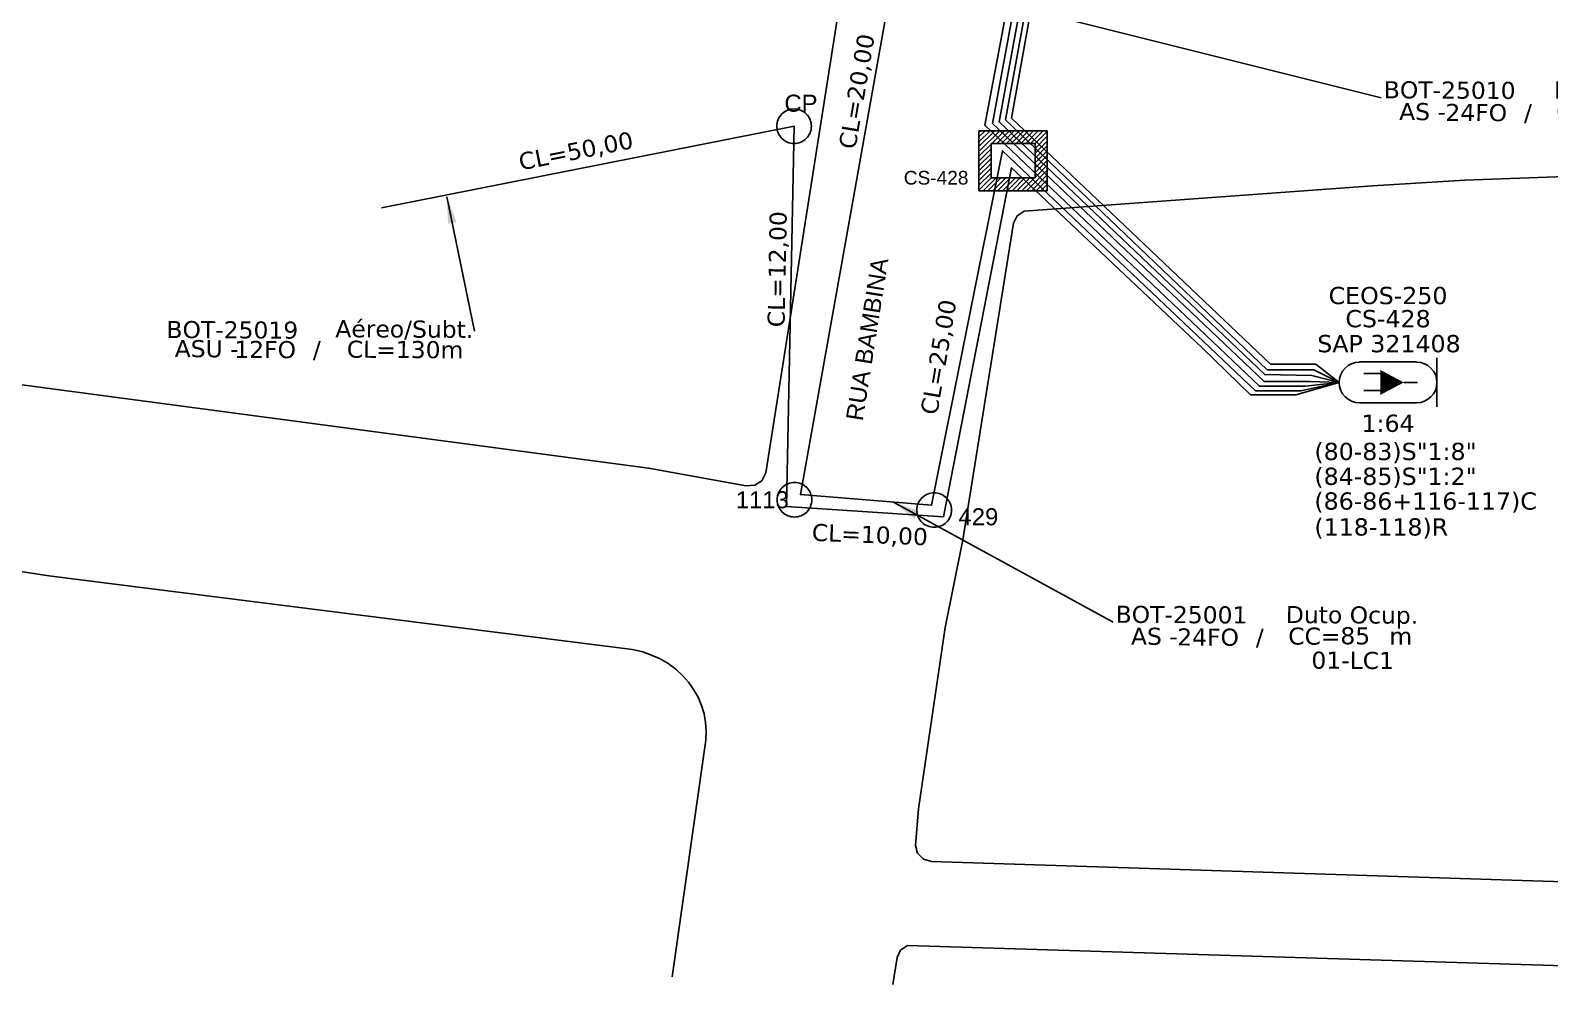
# Model space of a CAD drawing. Extents: x -89 to 749, y 705 to 1299.
# Drawn here: x 13.7 to 128, y 810.9 to 882.7 of the extents above; entities that cross this region are included whole.
import ezdxf
from ezdxf.enums import TextEntityAlignment as Align

# ---------------------------------------------------------------- set-up
doc = ezdxf.new("R2010")
doc.units = 0
doc.linetypes.add('PHANTOM2', pattern=[1.25, 0.625, -0.125, 0.125, -0.125, 0.125, -0.125])
for name, color, linetype in [('10.1-Caixas Subterrâneas', 5, 'Continuous'), ('20.4-CEOS', 1, 'Continuous'), ('CAP a instalar', 1, 'Continuous'), ('celulas gpon', 7, 'Continuous'), ('label_cabos', 7, 'Continuous'), ('Legenda', 1, 'Continuous'), ('QUADRA', 7, 'Continuous')]:
    doc.layers.add(name, color=color, linetype=linetype)
doc.layers.add('EXTRA', color=50, linetype='Continuous', plot=False)
doc.layers.add('Segmento Logradouro Texto', color=7, linetype='Continuous', lineweight=0)
doc.styles.add('ARIAL', font='arial.ttf')
doc.styles.add('DIGICADE', font='arial.ttf')
doc.styles.add('siredit', font='verdana.ttf')
doc.styles.get("Standard").update_dxf_attribs({"font": 'arial.ttf'})
doc.linetypes.add('FENCELINE1', pattern='A,0.25,-0.1,[133,ltypeshp.shx,S=0.1,R=0,X=-0.1,Y=0],-0.1,1', length=1.45)
doc.dimstyles.new('CC', dxfattribs={"dimtxt": 1, "dimasz": 2, "dimexe": 0.18, "dimexo": 0.0625, "dimgap": 0.09, "dimtad": 0, "dimdec": 0, "dimrnd": 1, "dimzin": 0, "dimdsep": 46, "dimtxsty": 'siredit', "dimblk": 'NONE', "dimcen": 0, "dimse1": 1, "dimse2": 1, "dimsd1": 1, "dimsd2": 1, "dimclrt": 7, "dimadec": 0, "dimazin": 0, "dimtfac": 1, "dimtdec": 0, "dimtofl": 0, "dimtmove": 0, "dimatfit": 3, "dimfxl": 0, "dimtolj": 1, "dimtzin": 0, "dimarcsym": 0})

# ---------------------------------------------------------------- blocks, each defined once
blk = doc.blocks.new('*X58')
at = {"color": 0, "linetype": 'Continuous'}
for p, q in [((-1.25, 0.34099), (-0.49099, 1.1)), ((-1.25, 0.517767), (-0.667767, 1.1)), ((-1.25, 0.694544), (-0.844544, 1.1)), ((-1.25, 0.87132), (-1.02132, 1.1)), ((-1.25, 1.048097), (-1.198097, 1.1)), ((-1.25, 0.164214), (-0.8035, 0.610714)), ((-0.789214, 0.625), (-0.314214, 1.1)), ((-0.612437, 0.625), (-0.137437, 1.1)), ((-0.43566, 0.625), (0.03934, 1.1)), ((-0.258883, 0.625), (0.216117, 1.1)), ((-0.082107, 0.625), (0.392893, 1.1)), ((0.09467, 0.625), (0.56967, 1.1)), ((0.271447, 0.625), (0.746447, 1.1)), ((0.448223, 0.625), (0.923223, 1.1)), ((0.625, 0.625), (1.1, 1.1)), ((0.801777, 0.625), (1.25, 1.073223)), ((0.8035, 0.449947), (1.25, 0.896447)), ((0.8035, 0.27317), (1.25, 0.71967)), ((-1.25, -0.012563), (-0.8035, 0.433937)), ((-1.25, -0.18934), (-0.8035, 0.25716)), ((-1.25, -0.366117), (-0.8035, 0.080383)), ((0.8035, 0.096393), (1.25, 0.542893)), ((0.8035, -0.080383), (1.25, 0.366117)), ((0.8035, -0.25716), (1.25, 0.18934)), ((0.8035, -0.433937), (1.25, 0.012563)), ((-1.25, -0.542893), (-0.8035, -0.096393)), ((-1.25, -0.71967), (-0.8035, -0.27317)), ((-1.25, -0.896447), (-0.8035, -0.449947)), ((0.49099, -1.1), (1.25, -0.34099)), ((0.667767, -1.1), (1.25, -0.517767)), ((0.8035, -0.610714), (1.25, -0.164214)), ((-1.25, -1.073223), (-0.801777, -0.625)), ((-1.1, -1.1), (-0.625, -0.625)), ((-0.923223, -1.1), (-0.448223, -0.625)), ((-0.746447, -1.1), (-0.271447, -0.625)), ((-0.56967, -1.1), (-0.09467, -0.625)), ((-0.392893, -1.1), (0.082107, -0.625)), ((-0.216117, -1.1), (0.258883, -0.625)), ((-0.03934, -1.1), (0.43566, -0.625)), ((0.137437, -1.1), (0.612437, -0.625)), ((0.314214, -1.1), (0.789214, -0.625)), ((0.844544, -1.1), (1.25, -0.694544)), ((1.02132, -1.1), (1.25, -0.87132)), ((1.198097, -1.1), (1.25, -1.048097))]:
    blk.add_line(p, q, dxfattribs=at)
blk = doc.blocks.new('MANHOLE_MQ')
at = {"color": 0, "linetype": 'Continuous'}
for p, q in [((0.00000623, 0.00000569), (-0.00000627, 0.00000569)), ((-0.00000627, 0.00000569), (-0.00000627, -0.00000531)), ((0.00000623, -0.00000531), (0.00000623, 0.00000569)), ((-0.00000404, 0.00000331), (0.00000399, 0.00000331)), ((-0.00000404, -0.00000294), (-0.00000404, 0.00000331)), ((0.00000399, 0.00000331), (0.00000399, -0.00000294)), ((-0.00000627, -0.00000531), (0.00000623, -0.00000531)), ((0.00000399, -0.00000294), (-0.00000404, -0.00000294)), ((0.00000399, -0.00000294), (0.00000399, -0.00000294))]:
    blk.add_line(p, q, dxfattribs=at)
at = {"color": 0, "linetype": 'Continuous', "xscale": 5e-06, "yscale": 5e-06, "zscale": 1e-05}
blk.add_blockref('*X58', (-0.00000002, 0.00000019), dxfattribs=at)
blk = doc.blocks.new('MHMZ')
at = {"linetype": 'PHANTOM2'}
blk.add_circle((-0.00000001, 0), 0.00001012, dxfattribs=at)
blk = doc.blocks.new('Inst CB DT OCUP CFOA-SM-AS-80-TS-24')
at = {"layer": 'label_cabos', "color": 0, "style": 'siredit'}
for tag, flags, p in [('ID_ATIVIDADE', 3, (1.314, 2.672)), ('FATOR', 1, (11.56, 2.551))]:
    blk.add_attdef(tag, text='', height=1, rotation=359.69001, dxfattribs=dict(at, flags=flags)).set_placement(p, align=Align.MIDDLE_CENTER)
for tag, p in [('DESTINO_CABO', (3.131, 1.262)), ('TIPO_CABO', (13.108, 1.245)), ('TIPO_CABO', (1.762, -0.005)), ('CABO', (4.686, -0.052)), ('/', (7.714, -0.052)), ('LANCE', (10.909, 0.002)), ('UND', (15.964, 0.002)), ('FID', (13.148, -1.414))]:
    blk.add_attdef(tag, text='', height=1, rotation=359.69001, dxfattribs=at).set_placement(p, align=Align.MIDDLE_CENTER)
blk.add_attdef('QTDE', (12.429, -0.475), '', height=1, rotation=359.69001, dxfattribs=at)
blk = doc.blocks.new('_None')
blk = doc.blocks.new('LEGENDA DOS CABOS')
at = {"layer": 'EXTRA', "color": 0, "style": 'siredit'}
for tag, p in [('ID', (4.601, 0.974)), ('XX', (9.03, 0.974))]:
    blk.add_attdef(tag, text='', height=0.48, rotation=359.69001, dxfattribs=at).set_placement(p, align=Align.MIDDLE_CENTER)
at = {"layer": 'Legenda', "color": 0, "style": 'siredit'}
for tag, p in [('TIPO_CABO', (1.314, -0.005)), ('CABO', (4.686, -0.052)), ('/', (6.809, -0.052)), ('METROS', (10.034, -0.052))]:
    blk.add_attdef(tag, text='', height=0.8, rotation=359.69001, dxfattribs=at).set_placement(p, align=Align.MIDDLE_CENTER)
blk = doc.blocks.new('*U73')
at = {"layer": '20.4-CEOS', "color": 7, "style": 'siredit'}
for tag, p in [('FIBRAS_SPLITTER', (0, 0)), ('FIBRAS_TOP_C', (0, -4.128)), ('RESERVA_FINAIS', (0, -5.461))]:
    blk.add_attdef(tag, p, '', height=1.01, dxfattribs=at)
for tag, p, flags in [('ID_ATIVIDADE', (0, -6.773), 3), ('FATOR', (0, -8.085), 1), ('QTDE', (0, -9.397), 1), ('FID', (0, -10.709), 1)]:
    blk.add_attdef(tag, p, '', height=1.01, dxfattribs=dict(at, flags=flags))
blk = doc.blocks.new('*U75')
at = {"layer": '20.4-CEOS', "color": 7, "style": 'siredit'}
blk.add_attdef('FIBRAS_SPLITTER', (0, 0), '', height=1.01, dxfattribs=at)
for tag, p, flags in [('ID_ATIVIDADE', (0, -1.483), 3), ('FATOR', (0, -2.795), 1), ('QTDE', (0, -4.107), 1), ('FID', (0, -5.419), 1)]:
    blk.add_attdef(tag, p, '', height=1.01, dxfattribs=dict(at, flags=flags))

msp = doc.modelspace()

# ---------------------------------------------------------------- linework, layer by layer
msp.add_lwpolyline([(105.87, 855.62), (109.28, 855.62)])
at = {"layer": '20.4-CEOS', "color": 7}
for p, q in [((113.7, 857.78), (118, 857.78)), ((118, 854.71), (113.7, 854.71))]:
    msp.add_line(p, q, dxfattribs=at)
for points in [[(119.53, 858.09), (119.53, 854.4)], [(115.34, 856.91), (114.04, 856.91)], [(117.04, 856.24), (118.07, 856.24)], [(115.34, 855.64), (114.04, 855.64)]]:
    msp.add_lwpolyline(points, dxfattribs=at)
msp.add_lwpolyline([(117.04, 856.24, 0, 1.89, 0), (115.26, 856.24, 1.89, 1.89, 0)], format="xyseb", dxfattribs=at)
for centre, start, end in [((113.7, 856.24), 90, 270), ((118, 856.24), 270, 90)]:
    msp.add_arc(centre, 1.53, start, end, dxfattribs=at)
at = {"layer": 'CAP a instalar', "color": 8, "linetype": 'FENCELINE1', "ltscale": 3}
for points in [[(96.82, 976.58), (94.13, 938.92), (89.05, 938.82), (90.37, 900.47), (90.55, 897.48), (86.58, 875.85), (106.57, 856.83), (110.12, 856.75), (112.17, 856.24)], [(95.39, 976.23), (92.65, 939.56), (87.92, 939.56), (87.82, 923.65), (90.11, 897.5), (86.1, 875.72), (106.52, 856.31), (109.94, 856.31), (112.17, 856.24)], [(112.17, 856.24), (109.61, 855.96), (106.19, 855.96), (85.5, 875.59), (89.63, 897.39)], [(90.99, 897.49), (87.07, 875.99), (106.76, 857.18), (110.27, 857.18), (112.17, 856.24)], [(105.51, 855.3), (101.87, 858.84), (87.52, 872.39), (82.41, 846.12), (70.59, 846.91), (71.16, 875.52), (40.12, 869.39)], [(105.51, 855.3), (108.92, 855.3), (112.17, 856.24)]]:
    msp.add_lwpolyline(points, dxfattribs=at)
at = {"layer": 'CAP a instalar', "color": 7, "linetype": 'FENCELINE1', "ltscale": 3}
for points in [[(91.7, 909.4), (91.34, 897.45), (87.52, 876.12), (107, 857.62)], [(105.87, 855.62), (86.84, 873.67), (81.5, 847), (71.63, 847.8), (78.25, 884.77), (81.34, 902.41)], [(107, 857.62), (110.41, 857.62), (112.17, 856.24)], [(105.87, 855.62), (109.28, 855.62), (112.17, 856.24)]]:
    msp.add_lwpolyline(points, dxfattribs=at)
at = {"layer": 'QUADRA', "color": 4}
for points in [[(-22.68, 861.13), (12.29, 856.17), (60.21, 849.79), (67.56, 848.46), (68.21, 848.5), (68.74, 848.84), (69.03, 849.44), (78.99, 912.75), (88.09, 975.58)], [(-22.68, 861.13), (12.29, 856.17), (60.21, 849.79), (67.56, 848.46), (68.21, 848.5), (68.74, 848.84), (69.03, 849.44), (78.99, 912.75), (88.09, 975.58)], [(143.65, 872.26), (121.63, 871.45), (114.67, 871.04), (88.46, 869.13), (87.94, 868.77), (87.68, 868.22), (83.86, 844.39), (82.52, 837.79), (80.52, 824.16), (80.3, 821.4), (80.44, 820.81), (80.89, 820.37), (81.5, 820.19), (138.44, 818.37)], [(143.65, 872.26), (121.63, 871.45), (114.67, 871.04), (88.46, 869.13), (87.94, 868.77), (87.68, 868.22), (83.86, 844.39), (82.52, 837.79), (80.52, 824.16), (80.3, 821.4), (80.44, 820.81), (80.89, 820.37), (81.5, 820.19), (138.44, 818.37)], [(61.98, 811.51), (64.51, 829.33), (64.54, 829.99), (64.5, 830.65), (64.39, 831.3), (64.19, 831.94), (63.93, 832.55), (63.6, 833.14), (63.22, 833.69), (62.76, 834.2), (62.25, 834.67), (61.69, 835.08), (61.09, 835.43), (60.44, 835.72), (59.78, 835.96), (58.99, 836.14), (15.08, 841.68), (-22.24, 847.42)], [(61.98, 811.51), (64.51, 829.33), (64.54, 829.99), (64.5, 830.65), (64.39, 831.3), (64.19, 831.94), (63.93, 832.55), (63.6, 833.14), (63.22, 833.69), (62.76, 834.2), (62.25, 834.67), (61.69, 835.08), (61.09, 835.43), (60.44, 835.72), (59.78, 835.96), (58.99, 836.14), (15.08, 841.68), (-22.24, 847.42)], [(138.04, 812.07), (79.7, 813.88), (79.17, 813.53), (78.92, 812.98), (78.59, 810.93)], [(138.04, 812.07), (79.7, 813.88), (79.17, 813.53), (78.92, 812.98), (78.59, 810.93)]]:
    msp.add_lwpolyline(points, dxfattribs=at)

# ---------------------------------------------------------------- block references
at = {"layer": '10.1-Caixas Subterrâneas', "xscale": 128514.8200468598, "yscale": 128514.8200468598, "zscale": 128514.8200468598}
for p in [(71.16, 875.52), (71.19, 847.41), (81.7, 846.64)]:
    msp.add_blockref('MHMZ', p, dxfattribs=at)
at = {"layer": '10.1-Caixas Subterrâneas', "color": 30, "xscale": 410974.3999552389, "yscale": 410974.3999552389, "zscale": 410974.3999552389, "rotation": 180.0000000000628}
msp.add_blockref('MANHOLE_MQ', (87.63, 873), dxfattribs=at)
at = {"layer": '20.4-CEOS', "color": 0, "lineweight": 0}
ref = msp.add_blockref('*U73', (110.31, 850.4), dxfattribs=dict(at, xscale=1.285148200468598, yscale=1.285148200468598, zscale=1.285148200468598))
ref.add_attrib('FIBRAS_SPLITTER', '(80-83)S"1:8"', (110.31, 850.4), dxfattribs={"color": 7, "height": 1.2976, "style": 'siredit'})
ref.add_attrib('FIBRAS_TOP_C', '(86-86+116-117)C', (110.31, 846.67), dxfattribs={"color": 7, "height": 1.2976, "style": 'siredit'})
ref.add_attrib('RESERVA_FINAIS', '(118-118)R', (110.31, 844.72), dxfattribs={"color": 7, "height": 1.298, "style": 'siredit'})
at = {"layer": '20.4-CEOS', "color": 0, "lineweight": 0, "xscale": 1.285148200468598, "yscale": 1.285148200468598, "zscale": 1.285148200468598}
msp.add_blockref('*U75', (110.31, 848.53), dxfattribs=at).add_auto_attribs({'FIBRAS_SPLITTER': '(84-85)S"1:2"'})
at = {"layer": 'label_cabos', "color": 0, "lineweight": 0}
ref = msp.add_blockref('Inst CB DT OCUP CFOA-SM-AS-80-TS-24', (116.46, 876.62), dxfattribs=dict(at, xscale=1.285148200468598, yscale=1.285148200468598, zscale=1.285148200468598))
ref.add_attrib('DESTINO_CABO', 'BOT-25010', dxfattribs={"color": 0, "height": 1.285, "rotation": 359.69, "style": 'siredit'}).set_placement((120.49, 878.24), align=Align.MIDDLE_CENTER)
ref.add_attrib('CABO', '24FO', dxfattribs={"color": 0, "height": 1.285, "rotation": 359.69, "style": 'siredit'}).set_placement((122.49, 876.55), align=Align.MIDDLE_CENTER)
ref.add_attrib('TIPO_CABO', 'Duto Ocup.', dxfattribs={"color": 0, "height": 1.285, "rotation": 359.69, "style": 'siredit'}).set_placement((133.31, 878.22), align=Align.MIDDLE_CENTER)
ref.add_attrib('/', '/', dxfattribs={"color": 0, "height": 1.29, "rotation": 359.69, "style": 'siredit'}).set_placement((126.38, 876.55), align=Align.MIDDLE_CENTER)
ref.add_attrib('TIPO_CABO', 'AS - ', dxfattribs={"color": 0, "height": 1.285, "rotation": 359.69, "style": 'siredit'}).set_placement((118.73, 876.62), align=Align.MIDDLE_CENTER)
ref.add_attrib('FID', '01-LC2', dxfattribs={"color": 0, "height": 1.285, "rotation": 359.69, "style": 'siredit'}).set_placement((133.36, 874.8), align=Align.MIDDLE_CENTER)
ref.add_attrib('LANCE', 'CC=', dxfattribs={"color": 0, "height": 1.285, "rotation": 359.69, "style": 'siredit'}).set_placement((130.48, 876.62), align=Align.MIDDLE_CENTER)
ref.add_attrib('QTDE', '55', (132.44, 876.01), dxfattribs={"color": 0, "height": 1.285, "rotation": 359.69, "style": 'siredit'})
ref.add_attrib('UND', 'm', dxfattribs={"color": 0, "height": 1.29, "rotation": 359.69, "style": 'siredit'}).set_placement((136.98, 876.62), align=Align.MIDDLE_CENTER)
ref = msp.add_blockref('LEGENDA DOS CABOS', (23.44, 858.11), dxfattribs=dict(at, xscale=1.285148200468598, yscale=1.285148200468598, zscale=1.285148200468598))
ref.add_attrib('ID', 'BOT-25019', dxfattribs={"color": 0, "height": 1.285, "rotation": 359.69, "style": 'siredit'}).set_placement((28.89, 860.2), align=Align.MIDDLE_CENTER)
ref.add_attrib('CABO', '12FO', dxfattribs={"color": 0, "height": 1.285, "rotation": 359.69, "style": 'siredit'}).set_placement((31.36, 858.72), align=Align.MIDDLE_CENTER)
ref.add_attrib('METROS', 'CL=130m', dxfattribs={"color": 0, "height": 1.285, "rotation": 359.69, "style": 'siredit'}).set_placement((41.89, 858.72), align=Align.MIDDLE_CENTER)
ref.add_attrib('XX', 'Aéreo/Subt.', dxfattribs={"color": 0, "height": 1.2851, "rotation": 359.69, "style": 'siredit'}).set_placement((41.83, 860.26), align=Align.MIDDLE_CENTER)
ref.add_attrib('/', '/', dxfattribs={"color": 0, "height": 1.29, "rotation": 359.69, "style": 'siredit'}).set_placement((35.25, 858.72), align=Align.MIDDLE_CENTER)
ref.add_attrib('TIPO_CABO', 'ASU -', dxfattribs={"color": 0, "height": 1.285, "rotation": 359.69, "style": 'siredit'}).set_placement((26.96, 858.78), align=Align.MIDDLE_CENTER)
ref = msp.add_blockref('Inst CB DT OCUP CFOA-SM-AS-80-TS-24', (96.29, 837.15), dxfattribs=dict(at, xscale=1.285148200468598, yscale=1.285148200468598, zscale=1.285148200468598))
ref.add_attrib('DESTINO_CABO', 'BOT-25001', dxfattribs={"color": 0, "height": 1.285, "rotation": 359.69, "style": 'siredit'}).set_placement((100.31, 838.77), align=Align.MIDDLE_CENTER)
ref.add_attrib('CABO', '24FO', dxfattribs={"color": 0, "height": 1.285, "rotation": 359.69, "style": 'siredit'}).set_placement((102.31, 837.08), align=Align.MIDDLE_CENTER)
ref.add_attrib('TIPO_CABO', 'Duto Ocup.', dxfattribs={"color": 0, "height": 1.285, "rotation": 359.69, "style": 'siredit'}).set_placement((113.14, 838.75), align=Align.MIDDLE_CENTER)
ref.add_attrib('/', '/', dxfattribs={"color": 0, "height": 1.29, "rotation": 359.69, "style": 'siredit'}).set_placement((106.2, 837.08), align=Align.MIDDLE_CENTER)
ref.add_attrib('TIPO_CABO', 'AS - ', dxfattribs={"color": 0, "height": 1.285, "rotation": 359.69, "style": 'siredit'}).set_placement((98.55, 837.14), align=Align.MIDDLE_CENTER)
ref.add_attrib('FID', '01-LC1', dxfattribs={"color": 0, "height": 1.285, "rotation": 359.69, "style": 'siredit'}).set_placement((113.19, 835.33), align=Align.MIDDLE_CENTER)
ref.add_attrib('LANCE', 'CC=', dxfattribs={"color": 0, "height": 1.285, "rotation": 359.69, "style": 'siredit'}).set_placement((110.31, 837.15), align=Align.MIDDLE_CENTER)
ref.add_attrib('QTDE', '85', (112.26, 836.54), dxfattribs={"color": 0, "height": 1.285, "rotation": 359.69, "style": 'siredit'})
ref.add_attrib('UND', 'm', dxfattribs={"color": 0, "height": 1.29, "rotation": 359.69, "style": 'siredit'}).set_placement((116.81, 837.15), align=Align.MIDDLE_CENTER)

# ---------------------------------------------------------------- texts
at = {"layer": '10.1-Caixas Subterrâneas'}
for s, p in [('CP', (70.43, 876.61)), ('1113', (66.77, 846.77)), ('429', (83.53, 845.49))]:
    msp.add_text(s, height=1.285, dxfattribs=at).set_placement(p)
at = {"layer": '10.1-Caixas Subterrâneas', "color": 30, "style": 'ARIAL'}
msp.add_text('CS-428', height=1.028, dxfattribs=at).set_placement((79.41, 871.13))
at = {"layer": '20.4-CEOS', "color": 7, "style": 'siredit'}
for s, p in [('CEOS-250', (115.85, 863.43)), ('CS-428', (115.85, 861.69)), ('SAP 321408', (115.92, 859.81)), ('1:64', (115.85, 853.82))]:
    msp.add_text(s, height=1.298, dxfattribs=at).set_placement(p, align=Align.TOP_CENTER)
at = {"layer": 'celulas gpon', "style": 'siredit'}
for s, rotation, p in [('CL=20,00', 80.3785, (75.77, 873.73)), ('CL=50,00', 11.2116, (50.58, 872.19)), ('CL=12,00', 88.8715, (70.44, 860.38)), ('CL=25,00', 80.3785, (81.92, 853.74)), ('CL=10,00', 357.7111, (72.47, 844.33))]:
    msp.add_text(s, height=1.285, rotation=rotation, dxfattribs=at).set_placement(p)
at = {"layer": 'Segmento Logradouro Texto', "color": 5, "linetype": 'Continuous', "insert": (75.05, 853.49), "char_height": 1.2851, "width": 12.7331, "attachment_point": 1, "rotation": 80.9751, "style": 'DIGICADE'}
msp.add_mtext('\\fArial|b0|i0|c0|p34;\\W1.0000000000;\\T1.0000000000;\\o\\lRUA BAMBINA', dxfattribs=at)
msp.add_mtext('\\fArial|b0|i0|c0|p34;\\W1.0000000000;\\T1.0000000000;\\o\\lRUA BAMBINA', dxfattribs=at)

# ---------------------------------------------------------------- leaders
at = {"layer": 'label_cabos'}
for points in [[(89.14, 884.21), (115.34, 877.66)], [(45.04, 870.2), (47.12, 860.1)], [(78.63, 847.23), (95.16, 838.19)]]:
    msp.add_leader(points, dimstyle='CC', override={"dimgap": 0.09, "dimtad": 0}, dxfattribs=at)

doc.saveas('drawing.dxf')
